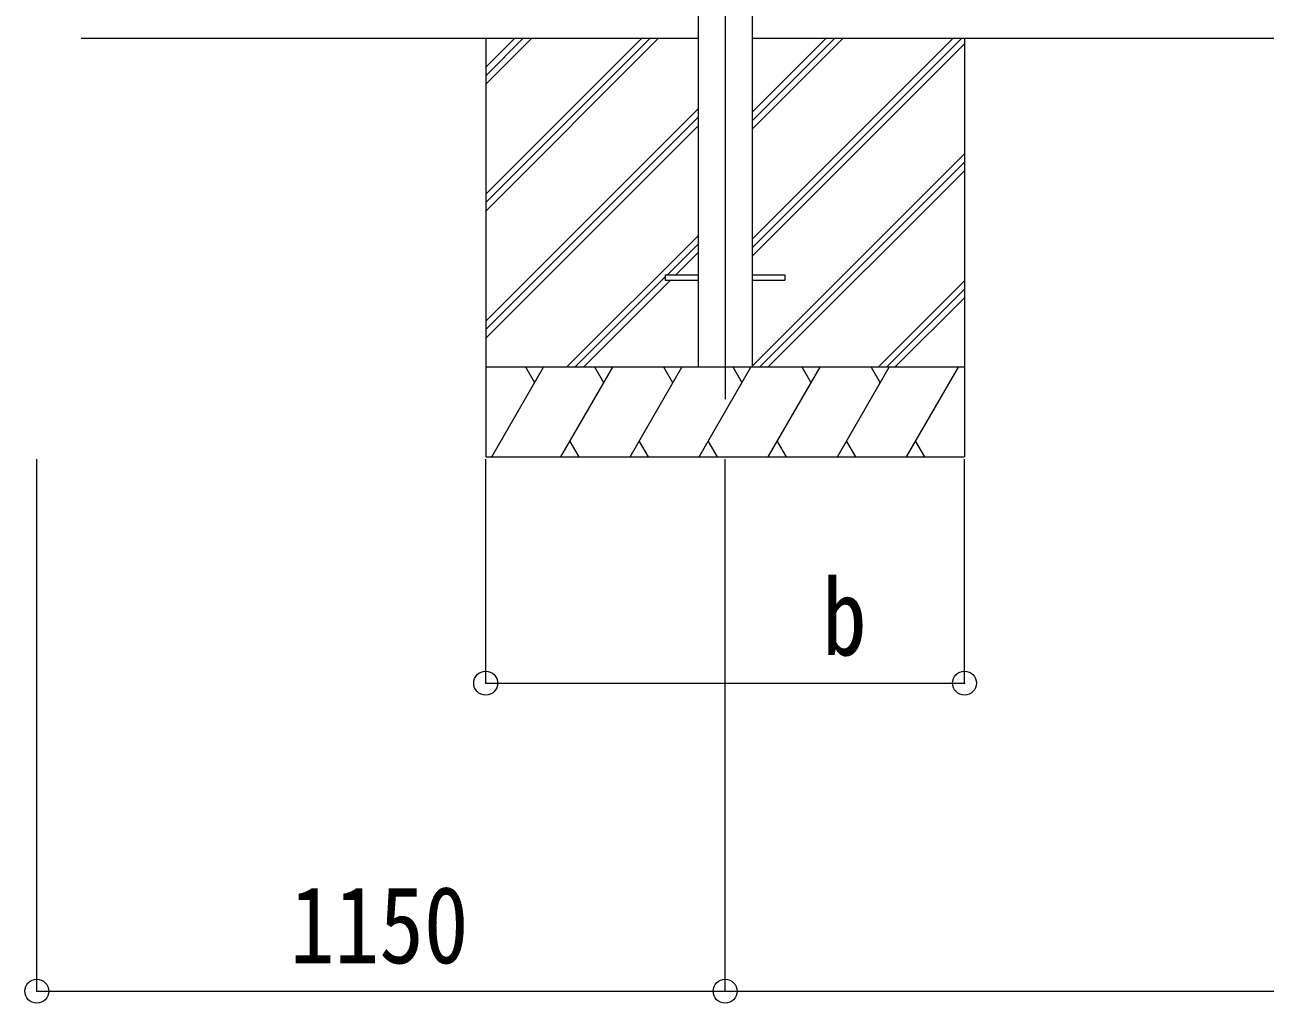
# Model space of a CAD drawing. Units: millimetres at full size, sheet at 1:40; details may follow other scales. Extents: x -11181 to 11305, y -7804 to 7716.
# Drawn here: x -770 to 1302, y -2385 to -750 of the extents above; entities that cross this region are included whole.
import ezdxf
from ezdxf.enums import TextEntityAlignment as Align

# ---------------------------------------------------------------- set-up
doc = ezdxf.new("R2010")
doc.units = ezdxf.units.MM
doc.header["$LTSCALE"] = 40
doc.header["$PDMODE"] = 32
doc.header["$PDSIZE"] = 40
for name, color, linetype, lineweight in [('0-0_0', 7, 'Continuous', 9), ('0-1_本体', 4, 'Continuous', 9), ('0-2_部品', 7, 'Continuous', 9), ('0-8_PARTS2', 2, 'Continuous', 9), ('0-A_寸法', 6, 'Continuous', 9)]:
    doc.layers.add(name, color=color, linetype=linetype, lineweight=lineweight)
doc.styles.add('ＭＳ ゴシック', font='')
doc.styles.get('ＭＳ ゴシック').set_extended_font_data('MS Gothic')

msp = doc.modelspace()

# ---------------------------------------------------------------- linework, layer by layer
at = {"layer": '0-0_0'}
for p, q in [((-676.11, -771.97), (354.69, -771.97)), ((-0.11, -771.97), (-0.11, -1471.97)), ((-0.11, -1032.69), (260.62, -771.97)), ((-0.11, -1046.83), (274.76, -771.97)), ((-0.11, -1060.98), (288.9, -771.97)), ((-0.11, -848.85), (76.77, -771.97)), ((-0.11, -834.7), (62.63, -771.97)), ((-0.11, -820.56), (48.48, -771.97)), ((445.09, -1107.99), (781.12, -771.97)), ((445.09, -1122.13), (795.26, -771.97)), ((445.09, -924.15), (597.27, -771.97)), ((445.09, -910), (583.13, -771.97)), ((445.09, -895.86), (568.98, -771.97)), ((445.09, -771.97), (3454.69, -771.97)), ((445.09, -1136.28), (799.89, -781.48)), ((799.89, -771.97), (799.89, -1471.97)), ((-0.11, -1244.82), (354.69, -890.03)), ((-0.11, -1258.97), (354.69, -904.17)), ((-0.11, -1273.11), (354.69, -918.31)), ((445.09, -1320.12), (799.89, -965.33)), ((457.39, -1321.97), (799.89, -979.47)), ((471.53, -1321.97), (799.89, -993.61)), ((134.88, -1321.97), (354.69, -1102.16)), ((303.53, -1167.46), (354.69, -1116.3)), ((317.67, -1167.46), (354.69, -1130.44)), ((149.02, -1321.97), (299.89, -1171.1)), ((163.16, -1321.97), (308.67, -1176.46)), ((655.38, -1321.97), (799.89, -1177.46)), ((669.52, -1321.97), (799.89, -1191.6)), ((683.66, -1321.97), (799.89, -1205.74)), ((799.89, -1321.97), (-0.11, -1321.97)), ((10.18, -1471.97), (96.78, -1321.97)), ((81.78, -1347.95), (66.78, -1321.97)), ((125.65, -1471.97), (212.25, -1321.97)), ((197.25, -1347.95), (182.25, -1321.97)), ((241.12, -1471.97), (327.72, -1321.97)), ((312.72, -1347.95), (297.72, -1321.97)), ((356.59, -1471.97), (443.19, -1321.97)), ((428.19, -1347.95), (413.19, -1321.96)), ((472.06, -1471.97), (558.66, -1321.97)), ((543.66, -1347.95), (528.66, -1321.97)), ((587.53, -1471.97), (674.13, -1321.97)), ((644.13, -1321.97), (659.13, -1347.95)), ((703, -1471.97), (789.6, -1321.97)), ((140.64, -1445.99), (155.64, -1471.97)), ((256.11, -1445.99), (271.11, -1471.97)), ((371.58, -1445.99), (386.58, -1471.97)), ((487.05, -1445.99), (502.05, -1471.97)), ((602.52, -1445.99), (617.52, -1471.97)), ((718, -1445.99), (732.99, -1471.97)), ((-0.11, -1471.97), (799.89, -1471.97))]:
    msp.add_line(p, q, dxfattribs=at)
at = {"layer": '0-1_本体'}
for p, q in [((354.69, 1534.08), (354.69, -1321.99)), ((445.09, 1534.08), (445.09, -1321.99))]:
    msp.add_line(p, q, dxfattribs=at)
at = {"layer": '0-2_部品', "color": 4}
for p, q in [((299.69, -1167.46), (299.69, -1176.46)), ((299.69, -1167.46), (354.69, -1167.46)), ((299.69, -1176.46), (354.69, -1176.46)), ((444.69, -1167.46), (499.69, -1167.46)), ((444.69, -1176.46), (499.69, -1176.46)), ((499.69, -1167.46), (499.69, -1176.46))]:
    msp.add_line(p, q, dxfattribs=at)
at = {"layer": '0-8_PARTS2'}
msp.add_line((399.89, 1699.63), (399.89, -1375.6), dxfattribs=at)
at = {"layer": '0-A_寸法'}
for p, q in [((-750.11, -2364.84), (-750.11, -1475.45)), ((-0.11, -1849.86), (-0.11, -1475.45)), ((399.89, -2364.84), (399.89, -1475.45)), ((799.89, -1849.86), (799.89, -1475.45)), ((-0.11, -1849.86), (799.89, -1849.86)), ((-750.11, -2364.84), (399.89, -2364.84)), ((399.89, -2364.84), (3499.89, -2364.84))]:
    msp.add_line(p, q, dxfattribs=at)
for p in [(-0.11, -1849.86), (799.89, -1849.86), (-750.11, -2364.84), (399.89, -2364.84)]:
    msp.add_point(p, dxfattribs=at)

# ---------------------------------------------------------------- texts
at = {"layer": '0-A_寸法', "color": 7, "style": 'ＭＳ ゴシック', "width": 0.85}
for s, p in [('b', (561.89, -1841.86)), ('1150', (-327.11, -2356.84))]:
    msp.add_text(s, height=129, dxfattribs=at).set_placement(p, align=Align.BOTTOM_LEFT)

doc.saveas('drawing.dxf')
